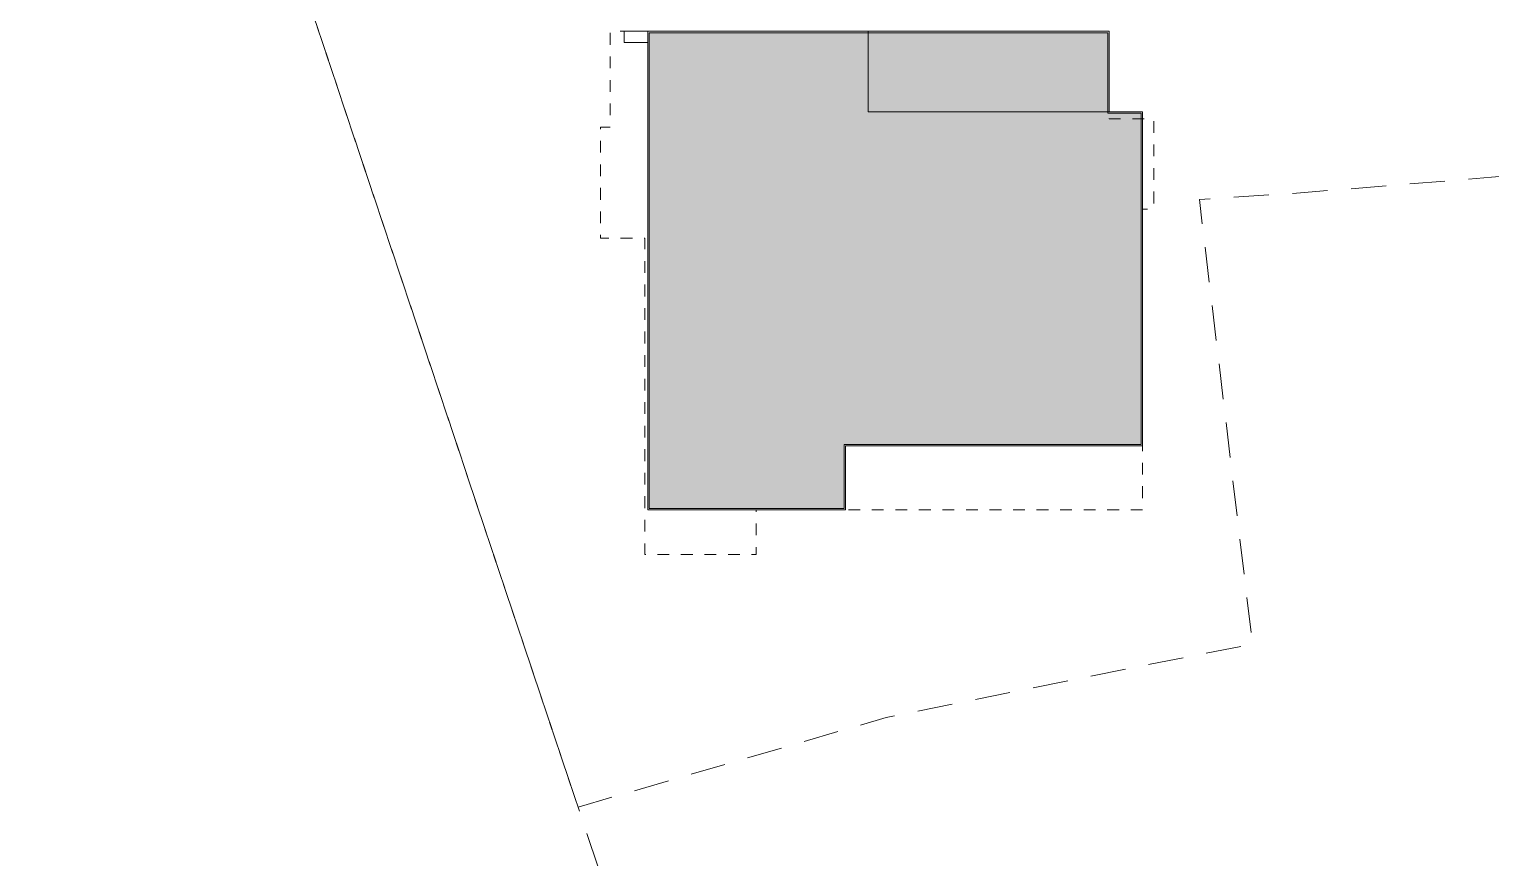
# Model space of a CAD drawing. Header units: millimetres. Extents: x -77118 to 73245, y -121155 to 61174.
# Drawn here: x -77118 to -24549, y -47796 to -17975 of the extents above; entities that cross this region are included whole.
import ezdxf

# ---------------------------------------------------------------- set-up
doc = ezdxf.new("R2010")
doc.units = ezdxf.units.MM
doc.header["$MEASUREMENT"] = 0
for name, pattern in [('Dashed', [846.666667, 423.333333, -423.333333]), ('Long Dashed', [2116.666603, 1269.999981, -846.666622]), ('Wipeout_Contour', [1000, 0, -1000])]:
    doc.linetypes.add(name, pattern=pattern)
for name, color, linetype, lineweight, true_color in [('A - Parcelat_Pen_No__102', 7, 'Continuous', 13, 0xcccccc), ('Drawing & Figure_Pen_No__82', 7, 'Continuous', 20, 0xaaaaaa), ('New_Drawing & Figure_Pen_No__102', 7, 'Continuous', 13, 0xcccccc), ('New_Structural - Bearing_Pen_No__103', 7, 'Continuous', 13, 0xffcc99), ('New_Structural - Bearing_Pen_No__159', 7, 'Continuous', 0, 0x97c9ff), ('New_Structural - Bearing_Pen_No__160', 7, 'Continuous', 20, 0xb4a35c), ('New_Structural - Bearing_Pen_No__179', 7, 'Continuous', 13, 0xb7d9ff)]:
    doc.layers.add(name, color=color, linetype=linetype, lineweight=lineweight, true_color=true_color)
doc.layers.add('New_Structural - Bearing', color=7, linetype='Continuous')
doc.layers.add('New_Structural - Bearing_Pen_No__101', color=252, linetype='Continuous', lineweight=13)

# ---------------------------------------------------------------- blocks, each defined once
blk = doc.blocks.new('Slab_4', base_point=(-54874, -35275))
at = {"layer": 'New_Structural - Bearing_Pen_No__103', "linetype": 'Continuous', "lineweight": 0, "true_color": 0x3f3326}
blk.add_hatch(color=29, dxfattribs=at).paths.add_polyline_path([(-54874, -35275), (-47754, -35275), (-47754, -32969), (-37074, -32969), (-37074, -20950), (-38274, -20950), (-38274, -18050), (-54874, -18050)])
at = {"layer": 'New_Structural - Bearing_Pen_No__101', "color": 252, "linetype": 'Continuous', "lineweight": 13, "flags": 128}
blk.add_lwpolyline([(-54874, -35275), (-47754, -35275), (-47754, -32969), (-37074, -32969), (-37074, -20950), (-38274, -20950), (-38274, -18050), (-54874, -18050)], close=True, dxfattribs=at)
blk = doc.blocks.new('Wall_21', base_point=(-54874, -35275))
at = {"layer": 'New_Structural - Bearing_Pen_No__160', "linetype": 'Continuous', "lineweight": 0, "true_color": 0x5a512e}
for points in [[(-54874, -35225), (-54874, -35275), (-54824, -35225)], [(-54824, -35225), (-54874, -35275), (-54824, -35275)], [(-47804, -35225), (-54824, -35225), (-54824, -35275), (-47804, -35275)], [(-47804, -35225), (-47754, -35275), (-47754, -35225)], [(-47804, -35275), (-47754, -35275), (-47804, -35225)]]:
    blk.add_hatch(color=59, dxfattribs=at).paths.add_polyline_path(points)
at = {"layer": 'New_Structural - Bearing_Pen_No__159', "color": 151, "linetype": 'Continuous', "lineweight": 0, "true_color": 0x97c9ff, "flags": 128}
for points in [[(-54874, -35275), (-54874, -35225)], [(-54874, -35275), (-47754, -35275)], [(-47804, -35225), (-54824, -35225)], [(-47754, -35275), (-47754, -35225)]]:
    blk.add_lwpolyline(points, dxfattribs=at)
blk = doc.blocks.new('Wall_22', base_point=(-47754, -35275))
at = {"layer": 'New_Structural - Bearing_Pen_No__160', "linetype": 'Continuous', "lineweight": 0, "true_color": 0x5a512e}
for points in [[(-47804, -32919), (-47754, -32969), (-47754, -32919)], [(-47804, -32969), (-47754, -32969), (-47804, -32919)], [(-47804, -32969), (-47804, -35225), (-47754, -35225), (-47754, -32969)]]:
    blk.add_hatch(color=59, dxfattribs=at).paths.add_polyline_path(points)
at = {"layer": 'New_Structural - Bearing_Pen_No__159', "color": 151, "linetype": 'Continuous', "lineweight": 0, "true_color": 0x97c9ff, "flags": 128}
for points in [[(-47804, -32919), (-47754, -32919)], [(-47804, -32919), (-47804, -35225)], [(-47754, -35225), (-47754, -32969)]]:
    blk.add_lwpolyline(points, dxfattribs=at)
blk = doc.blocks.new('Wall_23', base_point=(-47754, -32969))
at = {"layer": 'New_Structural - Bearing_Pen_No__160', "linetype": 'Continuous', "lineweight": 0, "true_color": 0x5a512e}
for points in [[(-37124, -32919), (-47754, -32919), (-47754, -32969), (-37124, -32969)], [(-37124, -32919), (-37074, -32969), (-37074, -32919)], [(-37124, -32969), (-37074, -32969), (-37124, -32919)]]:
    blk.add_hatch(color=59, dxfattribs=at).paths.add_polyline_path(points)
at = {"layer": 'New_Structural - Bearing_Pen_No__159', "color": 151, "linetype": 'Continuous', "lineweight": 0, "true_color": 0x97c9ff, "flags": 128}
for points in [[(-37124, -32919), (-47754, -32919)], [(-47754, -32969), (-37074, -32969)], [(-37074, -32969), (-37074, -32919)]]:
    blk.add_lwpolyline(points, dxfattribs=at)
blk = doc.blocks.new('Wall_24', base_point=(-37074, -32969))
at = {"layer": 'New_Structural - Bearing_Pen_No__160', "linetype": 'Continuous', "lineweight": 0, "true_color": 0x5a512e}
for points in [[(-37124, -21000), (-37074, -20950), (-37124, -20950)], [(-37124, -21000), (-37074, -21000), (-37074, -20950)], [(-37124, -21000), (-37124, -32919), (-37074, -32919), (-37074, -21000)]]:
    blk.add_hatch(color=59, dxfattribs=at).paths.add_polyline_path(points)
at = {"layer": 'New_Structural - Bearing_Pen_No__159', "color": 151, "linetype": 'Continuous', "lineweight": 0, "true_color": 0x97c9ff, "flags": 128}
for points in [[(-37074, -20950), (-37124, -20950)], [(-37124, -21000), (-37124, -32919)], [(-37074, -32919), (-37074, -20950)]]:
    blk.add_lwpolyline(points, dxfattribs=at)
blk = doc.blocks.new('Wall_25', base_point=(-37074, -20950))
at = {"layer": 'New_Structural - Bearing_Pen_No__160', "linetype": 'Continuous', "lineweight": 0, "true_color": 0x5a512e}
for points in [[(-38274, -20950), (-38324, -20950), (-38324, -21000)], [(-38274, -20950), (-38324, -21000), (-38274, -21000)], [(-38274, -21000), (-37124, -21000), (-37124, -20950), (-38274, -20950)]]:
    blk.add_hatch(color=59, dxfattribs=at).paths.add_polyline_path(points)
at = {"layer": 'New_Structural - Bearing_Pen_No__159', "color": 151, "linetype": 'Continuous', "lineweight": 0, "true_color": 0x97c9ff, "flags": 128}
for points in [[(-38324, -21000), (-38324, -20950)], [(-38324, -21000), (-37124, -21000)], [(-37124, -20950), (-38274, -20950)]]:
    blk.add_lwpolyline(points, dxfattribs=at)
blk = doc.blocks.new('Wall_26', base_point=(-38274, -20950))
at = {"layer": 'New_Structural - Bearing_Pen_No__160', "linetype": 'Continuous', "lineweight": 0, "true_color": 0x5a512e}
for points in [[(-38324, -18100), (-38274, -18050), (-38324, -18050)], [(-38324, -18100), (-38274, -18100), (-38274, -18050)], [(-38324, -18100), (-38324, -20950), (-38274, -20950), (-38274, -18100)]]:
    blk.add_hatch(color=59, dxfattribs=at).paths.add_polyline_path(points)
at = {"layer": 'New_Structural - Bearing_Pen_No__159', "color": 151, "linetype": 'Continuous', "lineweight": 0, "true_color": 0x97c9ff, "flags": 128}
for points in [[(-38274, -18050), (-38324, -18050)], [(-38324, -18100), (-38324, -20950)], [(-38274, -20950), (-38274, -18050)]]:
    blk.add_lwpolyline(points, dxfattribs=at)
blk = doc.blocks.new('Wall_27', base_point=(-38274, -18050))
at = {"layer": 'New_Structural - Bearing_Pen_No__160', "linetype": 'Continuous', "lineweight": 0, "true_color": 0x5a512e}
for points in [[(-54824, -18100), (-54874, -18050), (-54874, -18100)], [(-54824, -18050), (-54874, -18050), (-54824, -18100)], [(-54824, -18100), (-38324, -18100), (-38324, -18050), (-54824, -18050)]]:
    blk.add_hatch(color=59, dxfattribs=at).paths.add_polyline_path(points)
at = {"layer": 'New_Structural - Bearing_Pen_No__159', "color": 151, "linetype": 'Continuous', "lineweight": 0, "true_color": 0x97c9ff, "flags": 128}
for points in [[(-54874, -18050), (-54874, -18100)], [(-38324, -18050), (-54874, -18050)], [(-54824, -18100), (-38324, -18100)]]:
    blk.add_lwpolyline(points, dxfattribs=at)
blk = doc.blocks.new('Wall_28', base_point=(-54874, -18050))
at = {"layer": 'New_Structural - Bearing_Pen_No__160', "linetype": 'Continuous', "lineweight": 0, "true_color": 0x5a512e}
blk.add_hatch(color=59, dxfattribs=at).paths.add_polyline_path([(-54824, -35225), (-54824, -18100), (-54874, -18100), (-54874, -35225)])
at = {"layer": 'New_Structural - Bearing_Pen_No__159', "color": 151, "linetype": 'Continuous', "lineweight": 0, "true_color": 0x97c9ff, "flags": 128}
for points in [[(-54874, -18100), (-54874, -35225)], [(-54824, -35225), (-54824, -18100)]]:
    blk.add_lwpolyline(points, dxfattribs=at)
blk = doc.blocks.new('Wall_42', base_point=(-54874, -35275))
at = {"color": 254, "linetype": 'Wipeout_Contour', "lineweight": 0, "ltscale": 195605.278528}
blk.add_wipeout([(-54874, -35225), (-54874, -35275), (-54824, -35225)], dxfattribs=at).dxf.layer = 'New_Structural - Bearing'
at = {"color": 254, "linetype": 'Wipeout_Contour', "lineweight": 0, "ltscale": 178090.222095}
blk.add_wipeout([(-47804, -35225), (-47754, -35275), (-47754, -35225)], dxfattribs=at).dxf.layer = 'New_Structural - Bearing'
at = {"color": 254, "linetype": 'Wipeout_Contour', "lineweight": 0, "ltscale": 195591.63042}
blk.add_wipeout([(-54824, -35225), (-54874, -35275), (-54824, -35275)], dxfattribs=at).dxf.layer = 'New_Structural - Bearing'
at = {"color": 254, "linetype": 'Wipeout_Contour', "lineweight": 0, "ltscale": 249147.140009}
blk.add_wipeout([(-47804, -35225), (-54824, -35225), (-54824, -35275), (-47804, -35275)], dxfattribs=at).dxf.layer = 'New_Structural - Bearing'
at = {"layer": 'New_Structural - Bearing_Pen_No__179', "color": 254, "linetype": 'Continuous', "lineweight": 13, "true_color": 0xb7d9ff, "flags": 128}
blk.add_lwpolyline([(-54874, -35275), (-54874, -35225)], dxfattribs=at)
at = {"color": 254, "linetype": 'Wipeout_Contour', "lineweight": 0, "ltscale": 178159.930195}
blk.add_wipeout([(-47804, -35275), (-47754, -35275), (-47804, -35225)], dxfattribs=at).dxf.layer = 'New_Structural - Bearing'
at = {"layer": 'New_Structural - Bearing_Pen_No__179', "color": 254, "linetype": 'Continuous', "lineweight": 13, "true_color": 0xb7d9ff, "flags": 128}
for points in [[(-54874, -35275), (-47754, -35275)], [(-47804, -35225), (-54824, -35225)], [(-47754, -35275), (-47754, -35225)]]:
    blk.add_lwpolyline(points, dxfattribs=at)
blk = doc.blocks.new('Wall_43', base_point=(-47754, -35275))
at = {"color": 254, "linetype": 'Wipeout_Contour', "lineweight": 0, "ltscale": 174071.887644}
blk.add_wipeout([(-47804, -32919), (-47754, -32969), (-47754, -32919)], dxfattribs=at).dxf.layer = 'New_Structural - Bearing'
at = {"color": 254, "linetype": 'Wipeout_Contour', "lineweight": 0, "ltscale": 234819.746184}
blk.add_wipeout([(-47804, -32969), (-47804, -35225), (-47754, -35225), (-47754, -32969)], dxfattribs=at).dxf.layer = 'New_Structural - Bearing'
at = {"color": 254, "linetype": 'Wipeout_Contour', "lineweight": 0, "ltscale": 174141.177987}
blk.add_wipeout([(-47804, -32969), (-47754, -32969), (-47804, -32919)], dxfattribs=at).dxf.layer = 'New_Structural - Bearing'
at = {"layer": 'New_Structural - Bearing_Pen_No__179', "color": 254, "linetype": 'Continuous', "lineweight": 13, "true_color": 0xb7d9ff, "flags": 128}
for points in [[(-47804, -32919), (-47754, -32919)], [(-47804, -32919), (-47804, -35225)], [(-47754, -35225), (-47754, -32969)]]:
    blk.add_lwpolyline(points, dxfattribs=at)
blk = doc.blocks.new('Wall_44', base_point=(-47754, -32969))
at = {"color": 254, "linetype": 'Wipeout_Contour', "lineweight": 0, "ltscale": 148809.018065}
blk.add_wipeout([(-37124, -32919), (-37074, -32969), (-37074, -32919)], dxfattribs=at).dxf.layer = 'New_Structural - Bearing'
at = {"color": 254, "linetype": 'Wipeout_Contour', "lineweight": 0, "ltscale": 215296.655141}
blk.add_wipeout([(-37124, -32919), (-47754, -32919), (-47754, -32969), (-37124, -32969)], dxfattribs=at).dxf.layer = 'New_Structural - Bearing'
at = {"color": 254, "linetype": 'Wipeout_Contour', "lineweight": 0, "ltscale": 148879.520892}
blk.add_wipeout([(-37124, -32969), (-37074, -32969), (-37124, -32919)], dxfattribs=at).dxf.layer = 'New_Structural - Bearing'
at = {"layer": 'New_Structural - Bearing_Pen_No__179', "color": 254, "linetype": 'Continuous', "lineweight": 13, "true_color": 0xb7d9ff, "flags": 128}
for points in [[(-37124, -32919), (-47754, -32919)], [(-47754, -32969), (-37074, -32969)], [(-37074, -32969), (-37074, -32919)]]:
    blk.add_lwpolyline(points, dxfattribs=at)
blk = doc.blocks.new('Wall_45', base_point=(-37074, -32969))
at = {"color": 254, "linetype": 'Wipeout_Contour', "lineweight": 0, "ltscale": 127862.459369}
blk.add_wipeout([(-37124, -21000), (-37074, -20950), (-37124, -20950)], dxfattribs=at).dxf.layer = 'New_Structural - Bearing'
at = {"color": 254, "linetype": 'Wipeout_Contour', "lineweight": 0, "ltscale": 184456.587878}
blk.add_wipeout([(-37124, -21000), (-37124, -32919), (-37074, -32919), (-37074, -21000)], dxfattribs=at).dxf.layer = 'New_Structural - Bearing'
at = {"color": 254, "linetype": 'Wipeout_Contour', "lineweight": 0, "ltscale": 127844.905133}
blk.add_wipeout([(-37124, -21000), (-37074, -21000), (-37074, -20950)], dxfattribs=at).dxf.layer = 'New_Structural - Bearing'
at = {"layer": 'New_Structural - Bearing_Pen_No__179', "color": 254, "linetype": 'Continuous', "lineweight": 13, "true_color": 0xb7d9ff, "flags": 128}
for points in [[(-37074, -20950), (-37124, -20950)], [(-37124, -21000), (-37124, -32919)], [(-37074, -32919), (-37074, -20950)]]:
    blk.add_lwpolyline(points, dxfattribs=at)
blk = doc.blocks.new('Wall_46', base_point=(-37074, -20950))
at = {"color": 254, "linetype": 'Wipeout_Contour', "lineweight": 0, "ltscale": 131008.71258}
blk.add_wipeout([(-38274, -20950), (-38324, -20950), (-38324, -21000)], dxfattribs=at).dxf.layer = 'New_Structural - Bearing'
at = {"color": 254, "linetype": 'Wipeout_Contour', "lineweight": 0, "ltscale": 172568.438531}
blk.add_wipeout([(-38274, -21000), (-37124, -21000), (-37124, -20950), (-38274, -20950)], dxfattribs=at).dxf.layer = 'New_Structural - Bearing'
at = {"color": 254, "linetype": 'Wipeout_Contour', "lineweight": 0, "ltscale": 130990.233317}
blk.add_wipeout([(-38274, -20950), (-38324, -21000), (-38274, -21000)], dxfattribs=at).dxf.layer = 'New_Structural - Bearing'
at = {"layer": 'New_Structural - Bearing_Pen_No__179', "color": 254, "linetype": 'Continuous', "lineweight": 13, "true_color": 0xb7d9ff, "flags": 128}
for points in [[(-38324, -21000), (-38324, -20950)], [(-38324, -21000), (-37124, -21000)], [(-37124, -20950), (-38274, -20950)]]:
    blk.add_lwpolyline(points, dxfattribs=at)
blk = doc.blocks.new('Wall_47', base_point=(-38274, -20950))
at = {"color": 254, "linetype": 'Wipeout_Contour', "lineweight": 0, "ltscale": 127061.094161}
blk.add_wipeout([(-38324, -18100), (-38274, -18050), (-38324, -18050)], dxfattribs=at).dxf.layer = 'New_Structural - Bearing'
at = {"color": 254, "linetype": 'Wipeout_Contour', "lineweight": 0, "ltscale": 172030.166901}
blk.add_wipeout([(-38324, -18100), (-38324, -20950), (-38274, -20950), (-38274, -18100)], dxfattribs=at).dxf.layer = 'New_Structural - Bearing'
at = {"color": 254, "linetype": 'Wipeout_Contour', "lineweight": 0, "ltscale": 127038.548095}
blk.add_wipeout([(-38324, -18100), (-38274, -18100), (-38274, -18050)], dxfattribs=at).dxf.layer = 'New_Structural - Bearing'
at = {"layer": 'New_Structural - Bearing_Pen_No__179', "color": 254, "linetype": 'Continuous', "lineweight": 13, "true_color": 0xb7d9ff, "flags": 128}
for points in [[(-38274, -18050), (-38324, -18050)], [(-38324, -18100), (-38324, -20950)], [(-38274, -20950), (-38274, -18050)]]:
    blk.add_lwpolyline(points, dxfattribs=at)
blk = doc.blocks.new('Wall_48', base_point=(-38274, -18050))
at = {"color": 254, "linetype": 'Wipeout_Contour', "lineweight": 0, "ltscale": 173282.646345}
blk.add_wipeout([(-54824, -18100), (-54874, -18050), (-54874, -18100)], dxfattribs=at).dxf.layer = 'New_Structural - Bearing'
at = {"color": 254, "linetype": 'Wipeout_Contour', "lineweight": 0, "ltscale": 200198.429443}
blk.add_wipeout([(-54824, -18100), (-38324, -18100), (-38324, -18050), (-54824, -18050)], dxfattribs=at).dxf.layer = 'New_Structural - Bearing'
at = {"color": 254, "linetype": 'Wipeout_Contour', "lineweight": 0, "ltscale": 173220.145983}
blk.add_wipeout([(-54824, -18050), (-54874, -18050), (-54824, -18100)], dxfattribs=at).dxf.layer = 'New_Structural - Bearing'
at = {"layer": 'New_Structural - Bearing_Pen_No__179', "color": 254, "linetype": 'Continuous', "lineweight": 13, "true_color": 0xb7d9ff, "flags": 128}
for points in [[(-54874, -18050), (-54874, -18100)], [(-38324, -18050), (-54874, -18050)], [(-54824, -18100), (-38324, -18100)]]:
    blk.add_lwpolyline(points, dxfattribs=at)
blk = doc.blocks.new('Wall_49', base_point=(-54874, -18050))
at = {"color": 254, "linetype": 'Wipeout_Contour', "lineweight": 0, "ltscale": 245888.410053}
blk.add_wipeout([(-54824, -35225), (-54824, -18100), (-54874, -18100), (-54874, -35225)], dxfattribs=at).dxf.layer = 'New_Structural - Bearing'
at = {"layer": 'New_Structural - Bearing_Pen_No__179', "color": 254, "linetype": 'Continuous', "lineweight": 13, "true_color": 0xb7d9ff, "flags": 128}
for points in [[(-54874, -18100), (-54874, -35225)], [(-54824, -35225), (-54824, -18100)]]:
    blk.add_lwpolyline(points, dxfattribs=at)

msp = doc.modelspace()

# ---------------------------------------------------------------- linework, layer by layer
at = {"layer": 'A - Parcelat_Pen_No__102', "color": 254, "linetype": 'Long Dashed', "lineweight": 13, "true_color": 0xcccccc, "flags": 128}
msp.add_lwpolyline([(-57379.7, -45973), (-46300.6, -42751.9), (-36174.4, -40706.1), (-33119.9, -40108.1), (-35029, -24105.8), (-31392.8, -23864.6), (-24527.9, -23305.1), (-18059.1, -22778.8), (-14681.3, -38140.7), (-14621, -38464.8), (2712.5, -34246.6), (12915.5, -31763.5), (12560.8, -30957.9), (10282.4, -24356.7), (9710.2, -20359.7), (8364.6, -10966.6), (7984.6, -9759.7), (6485.7, -4375.8), (5168, 1054.8), (4843.4, 1832.4), (4282.1, 2459), (3548.1, 2862.5), (2717, 3001.6), (-25094.9, 2999.8), (-25153.9, 5735.4), (-17917.1, 5501.2), (2395.6, 5014.3), (6118.2, 4724.3), (5763.1, 7207.9), (-14295.9, 7274.3), (-21718.2, 7363.8), (-36621.1, 8369.5), (-51781.9, 9112.9), (-51500.6, 7773.6), (-67675.9, 9065), (-73405, -334.4), (-72860.5, -1751.7), (-67414.3, -15933.8), (-63775.4, -26826.5)], close=True, dxfattribs=at)
at = {"layer": 'New_Drawing & Figure_Pen_No__102', "color": 254, "linetype": 'Long Dashed', "lineweight": 13, "true_color": 0xcccccc, "flags": 128}
msp.add_lwpolyline([(70772.8, -81731.1), (73245.2, -92977.3), (57883, -94696.2), (43146.3, -98288.6), (35395.8, -100001.7), (24650.4, -103477.9), (10390, -109224.1), (3549.6, -111193.6), (-3538.8, -113283.2), (-5433.6, -107785.4), (-8641.4, -80287.9), (-23486.5, -84718), (-22379.7, -92250.9), (-18326, -117657.3), (-20010.4, -118152.7), (-30131.7, -121155.3), (-41166.2, -116241.8), (-34728.1, -111101.9), (-37063.2, -95508.9), (-26919.7, -93491.2), (-25827.6, -93265.3), (-26696.9, -87257.1), (-38610.2, -89006.4), (-46662.3, -67834.1), (-55792, -50727.9), (-67414.5, -15933.4), (-72860.6, -1751.2), (-73405.1, -333.9), (-77118.2, 9108.8), (-75813.3, 9040.7), (-67675.8, 9065.4), (-51500.6, 7773.9), (-51781.9, 9113.2), (-36621, 8369.6), (-21718.2, 7363.8), (-14295.9, 7274.2), (5763.1, 7207.5), (6118.2, 4724)], dxfattribs=at)

# ---------------------------------------------------------------- block references
at = {"layer": 'New_Structural - Bearing', "color": 252, "linetype": 'Continuous', "lineweight": 13}
msp.add_blockref('Slab_4', (-54874, -35275), dxfattribs=at)
at = {"layer": 'New_Structural - Bearing', "color": 151, "lineweight": 0, "true_color": 0x97c9ff}
for name, p in [('Wall_27', (-38274, -18050)), ('Wall_28', (-54874, -18050)), ('Wall_26', (-38274, -20950)), ('Wall_25', (-37074, -20950)), ('Wall_24', (-37074, -32968.7)), ('Wall_22', (-47754, -35275)), ('Wall_23', (-47754, -32968.7)), ('Wall_21', (-54874, -35275))]:
    msp.add_blockref(name, p, dxfattribs=at)

# ---------------------------------------------------------------- next in the draw order: block references
msp.add_blockref('Wall_42', (-54874, -35275), dxfattribs=at)

# ---------------------------------------------------------------- next in the draw order: block references
msp.add_blockref('Wall_43', (-47754, -35275), dxfattribs=at)

# ---------------------------------------------------------------- next in the draw order: block references
msp.add_blockref('Wall_44', (-47754, -32968.7), dxfattribs=at)

# ---------------------------------------------------------------- next in the draw order: block references
msp.add_blockref('Wall_45', (-37074, -32968.7), dxfattribs=at)

# ---------------------------------------------------------------- next in the draw order: block references
msp.add_blockref('Wall_46', (-37074, -20950), dxfattribs=at)

# ---------------------------------------------------------------- next in the draw order: block references
msp.add_blockref('Wall_47', (-38274, -20950), dxfattribs=at)

# ---------------------------------------------------------------- next in the draw order: block references
msp.add_blockref('Wall_48', (-38274, -18050), dxfattribs=at)

# ---------------------------------------------------------------- next in the draw order: block references
msp.add_blockref('Wall_49', (-54874, -18050), dxfattribs=at)

# ---------------------------------------------------------------- next in the draw order: linework, layer by layer
at = {"layer": 'Drawing & Figure_Pen_No__82', "color": 253, "linetype": 'Dashed', "lineweight": 20, "true_color": 0xaaaaaa, "flags": 128}
msp.add_lwpolyline([(-38524, -18050), (-38274, -18050), (-38274, -21200), (-36674, -21200), (-36674, -24450), (-37074, -24450), (-37074, -35275), (-50974, -35275), (-50974, -36875), (-54974, -36875), (-54974, -25500), (-56574, -25500), (-56574, -21500), (-56224, -21500), (-56224, -18050)], close=True, dxfattribs=at)
at = {"layer": 'Drawing & Figure_Pen_No__82', "color": 253, "linetype": 'Continuous', "lineweight": 20, "true_color": 0xaaaaaa, "flags": 128}
msp.add_lwpolyline([(-55724, -18050), (-55724, -18450), (-54874, -18450), (-54874, -35275), (-47754, -35275), (-47754, -32968.7), (-37074, -32968.7), (-37074, -28250), (-37074, -20950), (-46944, -20950), (-46944, -18050), (-54874, -18050)], close=True, dxfattribs=at)

doc.saveas('drawing.dxf')
